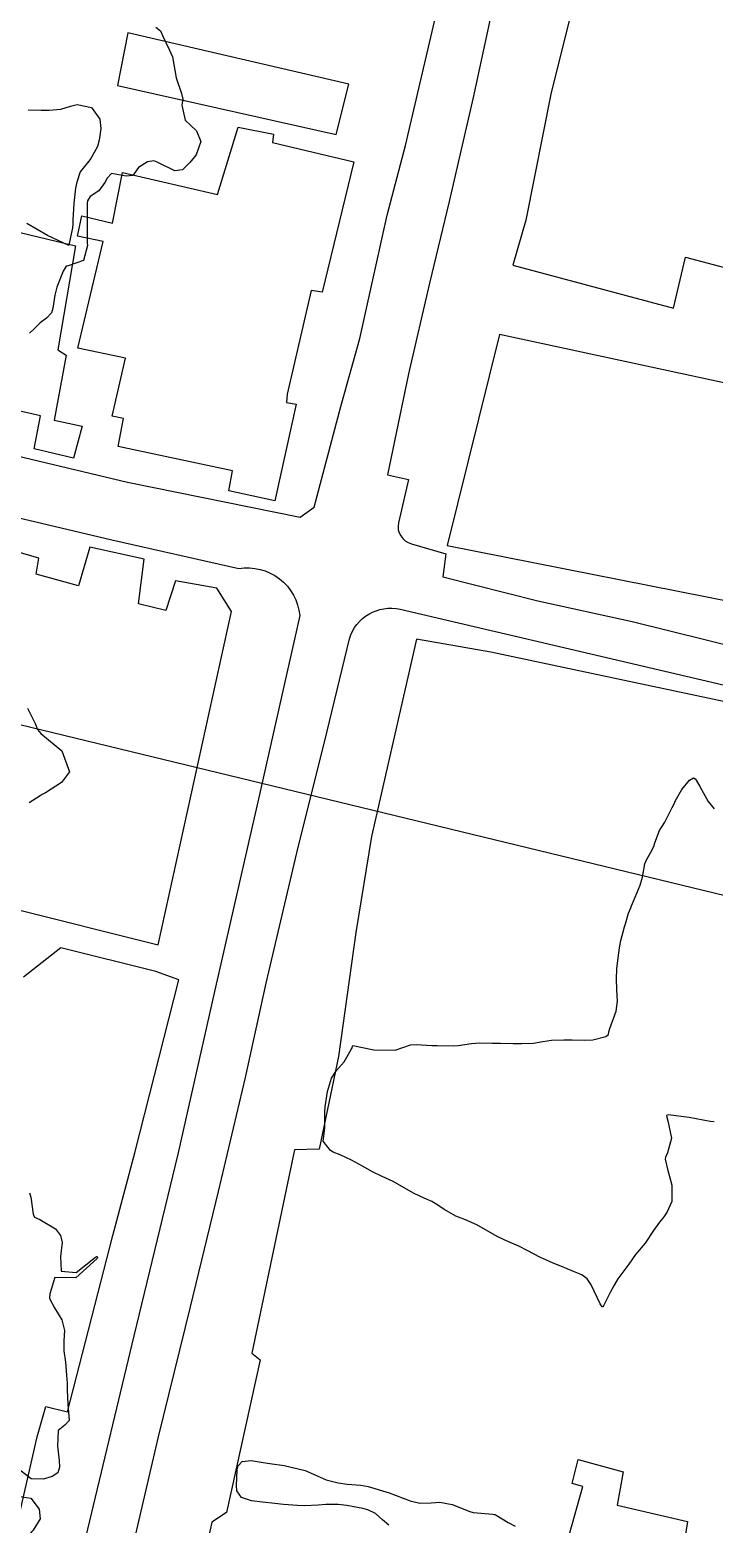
# Model space of a CAD drawing. Header units: metres. Extents: x 318500 to 325275, y 7408834 to 7428799.
# Drawn here: x 323290.4 to 323355.3, y 7419209.3 to 7419351.2 of the extents above; entities that cross this region are included whole.
import ezdxf

# ---------------------------------------------------------------- set-up
doc = ezdxf.new("R2010")
doc.units = ezdxf.units.M
doc.header["$MEASUREMENT"] = 0
doc.linetypes.add('CONTINUO', pattern=[0])
for name, color, linetype in [('Curvas de Nivel 1m', 11, 'Continuous'), ('Edificações', 30, 'Continuous'), ('TEXTO', 45, 'Continuous'), ('Vias Primárias', 230, 'Continuous')]:
    doc.layers.add(name, color=color, linetype=linetype)

msp = doc.modelspace()

# ---------------------------------------------------------------- linework, layer by layer
at = {"layer": 'Curvas de Nivel 1m', "flags": 128}
for points, elevation in [([(323302.34, 7419351.44), (323302.79, 7419351.08), (323302.99, 7419350.63), (323303.61, 7419349.32), (323303.92, 7419348.62), (323304.27, 7419346.61), (323304.79, 7419345.14), (323304.9, 7419344.6), (323304.81, 7419344.03), (323305.13, 7419342.6), (323306.21, 7419341.58), (323306.62, 7419340.57), (323306.18, 7419339.31), (323305.56, 7419338.59), (323304.87, 7419337.89), (323304.16, 7419337.78), (323302.48, 7419338.63), (323302.17, 7419338.74), (323301.55, 7419338.64), (323300.69, 7419338.12), (323300.15, 7419337.35), (323299.52, 7419337.3), (323298.15, 7419337.53), (323297.73, 7419337.11), (323297.51, 7419336.7), (323296.94, 7419335.89), (323296.12, 7419335.36), (323295.87, 7419334.95), (323295.83, 7419334.71), (323295.82, 7419334.42), (323295.82, 7419332.71), (323295.84, 7419330.93), (323295.85, 7419330.71), (323295.48, 7419329.27), (323294.03, 7419328.79), (323293.98, 7419328.79), (323293.82, 7419328.74), (323293.54, 7419328.26), (323292.94, 7419326.76), (323292.76, 7419326), (323292.58, 7419324.76), (323292.43, 7419324.3), (323291.97, 7419323.81), (323291.38, 7419323.36), (323290.8, 7419322.78), (323290.35, 7419322.38)], 727), ([(323290.23, 7419343.57), (323291.45, 7419343.56), (323292.23, 7419343.56), (323293.34, 7419343.65), (323294.24, 7419343.92), (323294.89, 7419344.08), (323296.24, 7419343.82), (323297.02, 7419342.7), (323297.11, 7419341.8), (323296.98, 7419340.7), (323296.8, 7419340.09), (323296.17, 7419338.95), (323295.97, 7419338.71), (323295.17, 7419337.71), (323294.84, 7419336.73), (323294.73, 7419336.14), (323294.55, 7419334.73), (323294.48, 7419333.12), (323294.48, 7419332.73), (323294.45, 7419332.37), (323294.08, 7419330.74), (323294.01, 7419330.74), (323292.07, 7419331.64), (323290.09, 7419332.79)], 728), ([(323290.16, 7419286.78), (323290.9, 7419285.33), (323291.1, 7419284.77), (323291.44, 7419284.37), (323293.42, 7419282.74), (323294.14, 7419280.73), (323293.38, 7419279.74), (323291.86, 7419278.76), (323291.56, 7419278.58), (323291.37, 7419278.46), (323290.33, 7419277.8)], 727), ([(323355.36, 7419247.51), (323354.96, 7419247.55), (323352.97, 7419247.94), (323350.97, 7419248.17), (323350.82, 7419248.12), (323350.84, 7419247.97), (323350.96, 7419247.61), (323351.29, 7419245.96), (323350.93, 7419244.57), (323350.73, 7419244.16), (323350.71, 7419243.97), (323350.91, 7419243.02), (323351.21, 7419241.97), (323351.33, 7419241.51), (323351.32, 7419239.96), (323350.85, 7419238.9), (323350.46, 7419238.36), (323350.17, 7419237.98), (323349.6, 7419237.21), (323348.81, 7419235.99), (323347.89, 7419234.91), (323347.24, 7419234.01), (323346.77, 7419233.37), (323346.19, 7419232.6), (323345.85, 7419232.03), (323345.48, 7419231.31), (323344.85, 7419230.04), (323344.8, 7419229.97), (323344.73, 7419229.95), (323344.65, 7419230.04), (323344.54, 7419230.24), (323343.66, 7419232.06), (323343.3, 7419232.6), (323342.77, 7419232.98), (323342, 7419233.31), (323340.78, 7419233.82), (323340.05, 7419234.11), (323338.79, 7419234.67), (323337.67, 7419235.27), (323336.8, 7419235.71), (323335.76, 7419236.17), (323334.82, 7419236.61), (323333.87, 7419237.14), (323332.83, 7419237.73), (323331.75, 7419238.22), (323331.09, 7419238.47), (323330.84, 7419238.58), (323329.77, 7419239.17), (323328.86, 7419239.78), (323328.55, 7419239.96), (323327.82, 7419240.27), (323326.87, 7419240.71), (323325.92, 7419241.25), (323324.88, 7419241.84), (323323.84, 7419242.33), (323322.9, 7419242.77), (323321.95, 7419243.3), (323320.91, 7419243.89), (323319.86, 7419244.38), (323319.19, 7419244.65), (323318.92, 7419244.79), (323318.22, 7419245.69), (323318.31, 7419246.4), (323318.39, 7419246.96), (323318.39, 7419248.4), (323318.43, 7419248.95), (323318.64, 7419250.4), (323319.01, 7419251.66), (323319.49, 7419252.38), (323320.21, 7419253.2), (323320.89, 7419254.37), (323320.94, 7419254.49), (323321.06, 7419254.75), (323323.05, 7419254.34), (323325.05, 7419254.31), (323326.52, 7419254.83), (323327.06, 7419254.85), (323328.56, 7419254.77), (323329.06, 7419254.76), (323330.56, 7419254.74), (323331.06, 7419254.78), (323332.31, 7419254.97), (323333.06, 7419255.01), (323334.26, 7419254.99), (323335.06, 7419254.98), (323336.26, 7419254.96), (323337.06, 7419254.95), (323338.21, 7419254.99), (323339.07, 7419255.13), (323339.92, 7419255.26), (323341.07, 7419255.3), (323341.87, 7419255.29), (323343.07, 7419255.27), (323343.82, 7419255.31), (323345.07, 7419255.61), (323345.31, 7419255.81), (323345.35, 7419256.05), (323345.43, 7419256.39), (323346.04, 7419258.04), (323346.17, 7419258.98), (323346.11, 7419260.04), (323346.09, 7419261.09), (323346.11, 7419262.04), (323346.22, 7419263.09), (323346.37, 7419264.03), (323346.49, 7419264.73), (323346.83, 7419266.03), (323346.92, 7419266.32), (323347.23, 7419267.32), (323347.43, 7419267.83), (323347.51, 7419268.02), (323347.69, 7419268.46), (323348.31, 7419270), (323348.53, 7419270.74), (323348.78, 7419272), (323348.91, 7419272.38), (323349.31, 7419273.06), (323349.63, 7419273.67), (323349.73, 7419273.99), (323350.15, 7419275.16), (323350.65, 7419275.98), (323350.9, 7419276.42), (323351.36, 7419277.37), (323351.57, 7419277.77), (323351.66, 7419277.97), (323352.27, 7419279.07), (323353.01, 7419279.95), (323353.4, 7419280.17), (323353.54, 7419280.08), (323353.63, 7419279.94), (323353.98, 7419279.35), (323354.78, 7419277.92), (323355.36, 7419277.24)], 727), ([(323290.36, 7419240.77), (323290.47, 7419240.38), (323290.71, 7419238.76), (323290.84, 7419238.46), (323291.33, 7419238.26), (323292.82, 7419237.36), (323293.29, 7419236.73), (323293.45, 7419236.08), (323293.31, 7419234.73), (323293.36, 7419233.33), (323294.77, 7419233.22), (323296.62, 7419234.68), (323296.71, 7419234.75), (323296.78, 7419234.72), (323296.81, 7419234.68), (323296.81, 7419234.65), (323296.78, 7419234.55), (323294.76, 7419232.71), (323292.76, 7419232.74), (323292.29, 7419231.19), (323292.26, 7419230.74), (323292.72, 7419229.87), (323293.42, 7419228.73), (323293.67, 7419227.7), (323293.61, 7419226.73), (323293.62, 7419225.78), (323293.76, 7419224.72), (323293.87, 7419223.48), (323293.93, 7419222.72), (323293.94, 7419222.05), (323293.99, 7419220.72), (323294.11, 7419219.18), (323293.7, 7419218.72), (323293.08, 7419218.21), (323293.01, 7419216.73), (323293.18, 7419215.38), (323293.19, 7419214.73), (323293.04, 7419214.2), (323292.51, 7419213.84), (323291.66, 7419213.59), (323290.5, 7419213.64), (323289.02, 7419214.78)], 727), ([(323324.45, 7419209.24), (323323.87, 7419209.74), (323323.21, 7419210.33), (323322.47, 7419210.68), (323322.01, 7419210.8), (323320.47, 7419211.11), (323319.66, 7419211.18), (323318.47, 7419211.18), (323317.74, 7419211.14), (323316.47, 7419211.08), (323315.78, 7419211.11), (323314.47, 7419211.21), (323313.64, 7419211.29), (323312.47, 7419211.42), (323311.43, 7419211.53), (323310.48, 7419211.85), (323310.02, 7419212.5), (323310, 7419213.01), (323310.07, 7419214.5), (323310.16, 7419214.87), (323310.53, 7419215.27), (323311.4, 7419215.36), (323312.53, 7419215.19), (323313.16, 7419215.1), (323314.52, 7419214.9), (323316.52, 7419214.42), (323318.51, 7419213.53), (323319.64, 7419213.24), (323320.5, 7419213.13), (323321.81, 7419213.04), (323322.5, 7419212.91), (323324.49, 7419212.31), (323324.49, 7419212.31), (323326.48, 7419211.55), (323327.42, 7419211.33), (323328.48, 7419211.36), (323329.31, 7419211.41), (323330.47, 7419211.19), (323332.15, 7419210.52), (323332.46, 7419210.45), (323334.35, 7419210.29), (323334.46, 7419210.26), (323334.52, 7419210.24), (323334.64, 7419210.18), (323335.79, 7419209.49), (323336.45, 7419209.14)], 727), ([(323289.26, 7419212), (323290.48, 7419211.79), (323291.26, 7419210.75), (323291.36, 7419209.84), (323290.69, 7419208.76), (323290.56, 7419208.63), (323290.44, 7419208.48), (323289.69, 7419207.5)], 727)]:
    msp.add_lwpolyline(points, dxfattribs=dict(at, elevation=elevation))
at = {"layer": 'Edificações'}
for points in [[(323341.83, 7419353.05), (323339.87, 7419345.23), (323337.47, 7419333.1), (323336.22, 7419328.84), (323351.49, 7419324.75), (323352.64, 7419329.59), (323368.26, 7419325.45), (323366.12, 7419315.54), (323334.97, 7419322.26), (323329.99, 7419302.24), (323360.08, 7419296.27), (323359.97, 7419294.91), (323383.45, 7419289.72), (323383.52, 7419290.51), (323393.25, 7419288.57), (323395.97, 7419300.03), (323403.05, 7419331.33), (323410.38, 7419358.51)], [(323288.41, 7419267.87), (323302.57, 7419264.31), (323302.57, 7419264.31), (323309.52, 7419295.97), (323308.14, 7419298.19), (323304.22, 7419298.88), (323303.28, 7419296.05), (323300.69, 7419296.7), (323301.25, 7419300.92), (323296.07, 7419302.07), (323295.01, 7419298.39), (323290.98, 7419299.51), (323291.23, 7419301.01), (323285.89, 7419302.57)], [(323358.49, 7419286.96), (323334.15, 7419292.1), (323327.09, 7419293.33), (323322.82, 7419274.59), (323321.34, 7419265.49), (323319.69, 7419253.73), (323317.86, 7419244.91), (323315.52, 7419244.85), (323311.45, 7419225.55), (323311.45, 7419225.55), (323312.25, 7419224.92), (323309.05, 7419210.42), (323307.65, 7419209.53), (323305.25, 7419198.46)], [(323286.91, 7419199.42), (323291.08, 7419217.63), (323291.89, 7419220.51), (323293.96, 7419220), (323298.27, 7419236.73), (323300.34, 7419244.57), (323304.52, 7419261), (323302.34, 7419261.79), (323293.32, 7419264.04), (323289.78, 7419261.25)], [(323341.59, 7419208.29), (323342.89, 7419212.89), (323341.86, 7419213.19), (323342.43, 7419215.46), (323346.71, 7419214.3), (323346.14, 7419211.14), (323352.83, 7419209.59), (323352.4, 7419207.02)]]:
    msp.add_lwpolyline(points, dxfattribs=at)
for points in [[(323299.68, 7419350.88), (323298.71, 7419345.89), (323319.46, 7419341.24), (323320.68, 7419346.02), (323299.68, 7419350.88)], [(323321.15, 7419338.64), (323318.12, 7419326.29), (323317.1, 7419326.43), (323314.8, 7419316.58), (323314.76, 7419315.8), (323315.68, 7419315.63), (323313.63, 7419306.46), (323309.26, 7419307.41), (323309.61, 7419309.31), (323298.78, 7419311.64), (323299.27, 7419314.29), (323298.21, 7419314.5), (323299.48, 7419320.01), (323294.93, 7419320.97), (323297.34, 7419331.09), (323294.92, 7419331.58), (323295.33, 7419333.51), (323298.22, 7419332.81), (323299.17, 7419337.64), (323308.19, 7419335.54), (323310.15, 7419341.93), (323313.52, 7419341.26), (323313.42, 7419340.49), (323321.15, 7419338.64)], [(323294.52, 7419310.53), (323290.8, 7419311.4), (323291.4, 7419314.53), (323287.46, 7419315.43), (323287.13, 7419313.36), (323283.95, 7419314.19), (323284.36, 7419316.15), (323283.85, 7419316.29), (323284.57, 7419319.68), (323282.12, 7419320.27), (323280.87, 7419313.89), (323267.39, 7419316.47), (323267.93, 7419319.19), (323266.7, 7419319.47), (323271.19, 7419336.35), (323294.72, 7419330.66), (323293.05, 7419320.81), (323293.83, 7419320.28), (323292.68, 7419314.14), (323295.36, 7419313.54), (323294.52, 7419310.53)]]:
    msp.add_lwpolyline(points, close=True, dxfattribs=at)
at = {"layer": 'TEXTO', "linetype": 'CONTINUO'}
msp.add_polyline3d([(323438.21, 7419249.13, 0), (323185.63, 7419310.35, 0)], dxfattribs=at)
at = {"layer": 'Vias Primárias'}
for points in [[(323715.64, 7420145.55, 0), (323709.04, 7420132.94)], [(323831.09, 7420001.79, 0), (323833.84, 7420008.44, 0.220888)], [(323285.56, 7419311.59), (323299.67, 7419308.23), (323316.05, 7419304.93), (323317.39, 7419305.87), (323319.9, 7419315.42), (323321.72, 7419321.89), (323324.32, 7419333.59), (323326.05, 7419340.21), (323329.38, 7419354.44), (323332.75, 7419369.09), (323335.73, 7419381.71), (323338.91, 7419395.79), (323340.44, 7419403.26, 0.168126), (323339.67, 7419409.07, 0.18866), (323337.11, 7419411.38), (323333.25, 7419413.29), (323333.74, 7419414.74), (323323.88, 7419420.17), (323315.03, 7419425.3), (323303.22, 7419431.73), (323296.7, 7419435.63, 0.468426), (323292.75, 7419434.25), (323291.43, 7419429.2), (323290.06, 7419420.65)], [(323334.42, 7419353.82), (323332.47, 7419344.75), (323330.18, 7419334.88), (323328.32, 7419327.14), (323326.32, 7419318.52), (323324.35, 7419308.93), (323326.32, 7419308.48), (323325.38, 7419304.38, 0.409965), (323326.61, 7419302.4), (323329.89, 7419301.45), (323329.58, 7419299.26), (323338.61, 7419296.96), (323347.57, 7419295.02), (323358.17, 7419292.4)], [(323282.52, 7419306.47), (323298.18, 7419302.78), (323310.21, 7419300.04, -0.436123), (323316.01, 7419295.58), (323312.03, 7419277.91), (323307.92, 7419259.9), (323304.43, 7419244.46), (323300.25, 7419227.22), (323295.85, 7419208.86), (323291.8, 7419191.06), (323286.29, 7419171.27)], [(323300, 7419206.49), (323302.57, 7419217.5), (323305.63, 7419229.97), (323308.3, 7419240.92), (323310.86, 7419251.73), (323312.82, 7419260.68), (323315.74, 7419273.05), (323318.6, 7419284.61), (323320.72, 7419293.36, -0.397772), (323325.54, 7419296.17), (323359.72, 7419288.18)]]:
    msp.add_lwpolyline(points, format="xyb", dxfattribs=at)

doc.saveas('drawing.dxf')
